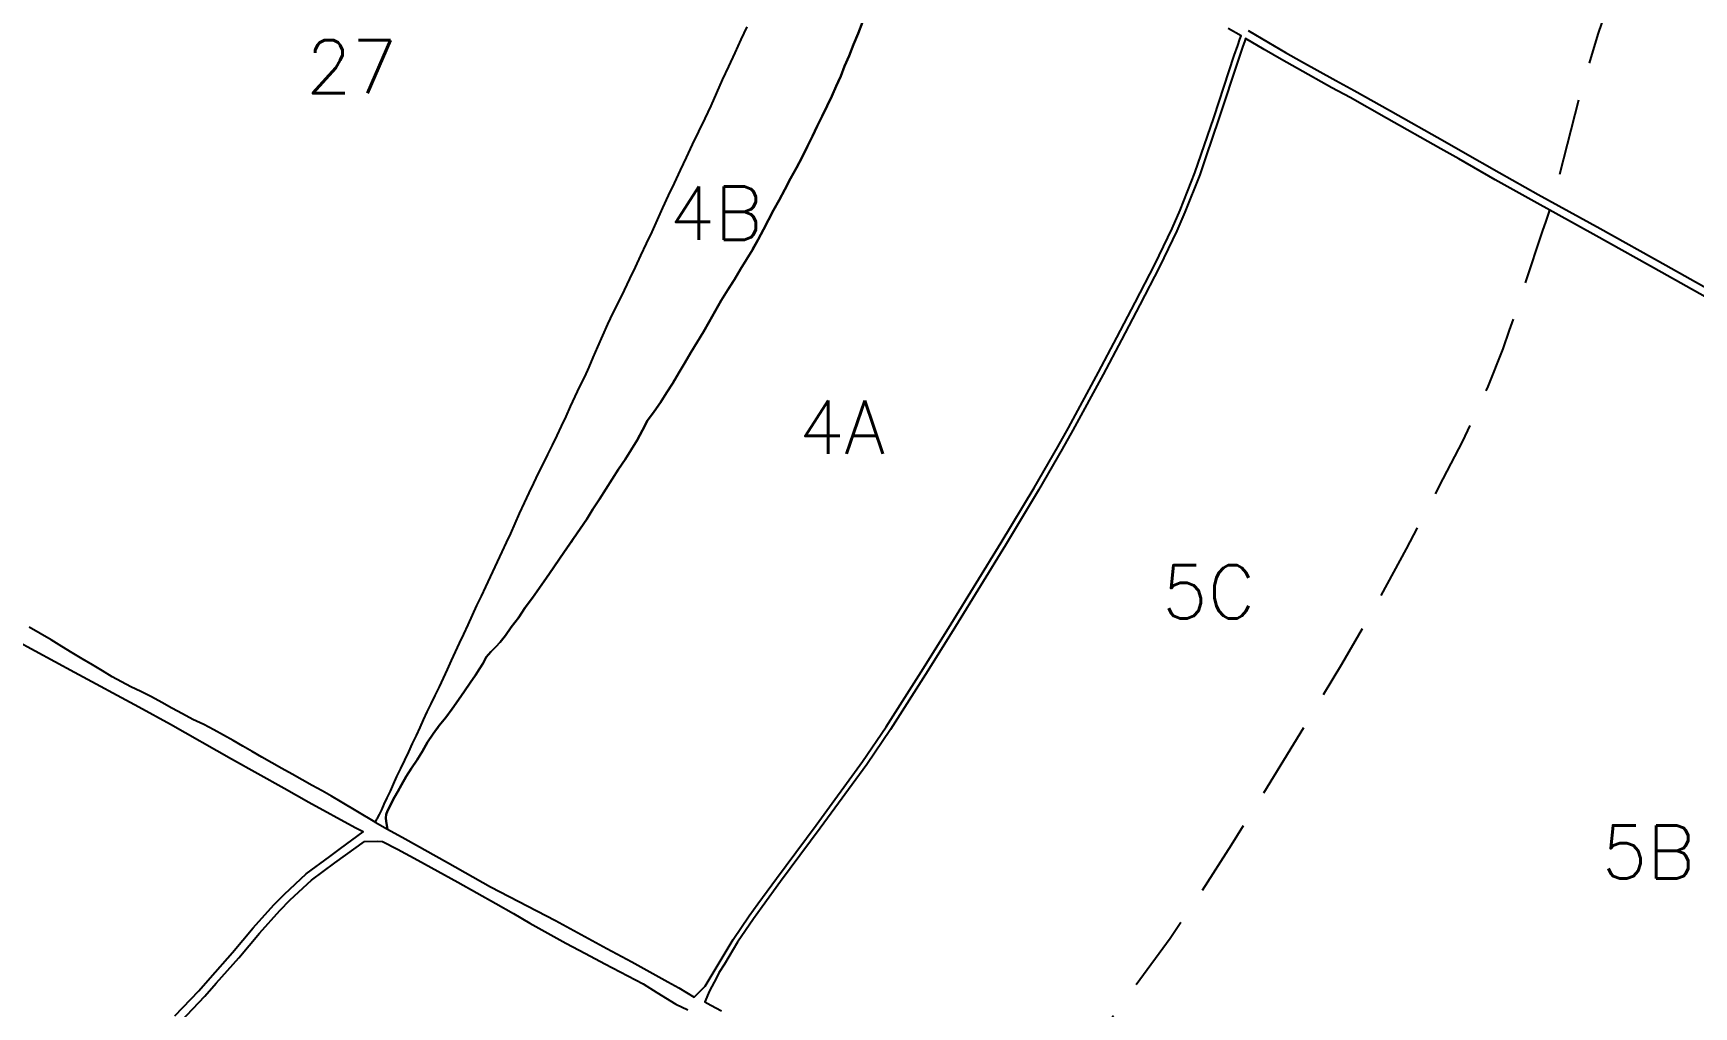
# Model space of a CAD drawing. Extents: x 724956 to 730896, y 7806909 to 7811109.
# Drawn here: x 727878 to 728689, y 7809373 to 7809849 of the extents above; entities that cross this region are included whole.
import ezdxf

# ---------------------------------------------------------------- set-up
doc = ezdxf.new("R2010")
doc.units = 0
doc.header["$MEASUREMENT"] = 0
doc.linetypes.add('HIDDEN', pattern=[0.375, 0.25, -0.125])
for name, color, linetype in [('0114000131003', 5, 'Continuous'), ('0114000131004', 5, 'Continuous'), ('0114000131005', 5, 'Continuous'), ('0114000131011', 5, 'Continuous'), ('0114000131012', 5, 'Continuous'), ('0114000131027', 5, 'Continuous'), ('TEXTO_NUN_TAL', 7, 'Continuous'), ('VARIEDADE', 7, 'HIDDEN')]:
    doc.layers.add(name, color=color, linetype=linetype)
doc.styles.add('Simplex', font='simplex.shx')

msp = doc.modelspace()

# ---------------------------------------------------------------- linework, layer by layer
msp.add_lwpolyline([(728226.39, 7809852.23), (728223.5, 7809846.01), (728220.52, 7809839.48), (728217.53, 7809832.9), (728214.45, 7809826.37), (728211.61, 7809819.99), (728208.9, 7809813.64), (728205.96, 7809807.42), (728202.79, 7809801.07), (728199.69, 7809794.73), (728196.76, 7809788.36), (728193.81, 7809782.06), (728190.9, 7809775.79), (728188.04, 7809769.74), (728185.29, 7809763.75), (728182.6, 7809757.85), (728180.04, 7809751.92), (728177.2, 7809746.2), (728174.49, 7809740.42), (728171.79, 7809734.68), (728169.01, 7809729.04), (728166.4, 7809723.45), (728163.68, 7809717.78), (728161.01, 7809712.31), (728158.35, 7809706.85), (728155.9, 7809701.22), (728153.46, 7809695.69), (728151.14, 7809690.47), (728149.15, 7809685.74), (728147.01, 7809681.12), (728144.61, 7809676.3), (728142.41, 7809671.41), (728140.11, 7809666.56), (728137.95, 7809661.75), (728135.76, 7809656.99), (728133.55, 7809652.31), (728131.29, 7809647.67), (728129.05, 7809643.03), (728126.75, 7809638.39), (728124.37, 7809633.91), (728122.2, 7809629.03), (728119.86, 7809624.28), (728117.57, 7809619.39), (728115.23, 7809614.25), (728112.98, 7809609.36), (728110.86, 7809604.53), (728108.76, 7809600.01), (728106.67, 7809595.53), (728098.63, 7809578.42), (728096.53, 7809573.8), (728094.35, 7809569.2), (728092.23, 7809564.57), (728090.1, 7809559.84), (728087.98, 7809555.31), (728085.89, 7809550.92), (728083.85, 7809546.64), (728081.88, 7809542.35), (728079.89, 7809538.04), (728077.94, 7809533.74), (728076.07, 7809529.43), (728074, 7809525.3), (728071.98, 7809521.21), (728070.09, 7809517.21), (728068.3, 7809513.43), (728066.55, 7809509.58), (728064.76, 7809505.67), (728062.87, 7809501.73), (728061.05, 7809497.72), (728059.14, 7809493.68), (728057.1, 7809489.53), (728055.14, 7809485.59), (728053.49, 7809481.87), (728052.02, 7809478.43), (728050.52, 7809475.22), (728049.05, 7809472.04), (728047.81, 7809469.34), (728046.68, 7809467.13), (728046.04, 7809465.9), (728045.68, 7809465.17), (728045.48, 7809464.82), (728044.82, 7809463.38), (728050.8, 7809459.83), (728050.18, 7809463.67), (728049.96, 7809465.44), (728050.09, 7809467.02), (728050.78, 7809468.83), (728051.71, 7809470.68), (728052.9, 7809473.02), (728054.23, 7809475.47), (728055.78, 7809478.31), (728057.55, 7809481.62), (728059.92, 7809485.57), (728062.53, 7809489.74), (728065.28, 7809493.77), (728067.89, 7809498.03), (728070.32, 7809502.43), (728073.13, 7809506.58), (728076.12, 7809510.54), (728079.26, 7809514.51), (728082.4, 7809518.79), (728085.51, 7809523.07), (728088.47, 7809527.34), (728091.24, 7809531.39), (728093.75, 7809535.17), (728095.81, 7809538.22), (728097.54, 7809541.12), (728098.95, 7809544.02), (728101.25, 7809546.66), (728103.74, 7809548.99), (728105.86, 7809551.37), (728108.44, 7809554.67), (728111.31, 7809558.63), (728114.79, 7809563.3), (728118.15, 7809568.26), (728121.59, 7809573.08), (728125.1, 7809577.88), (728128.46, 7809582.76), (728131.85, 7809587.56), (728135.17, 7809592.55), (728138.46, 7809597.32), (728141.73, 7809602.01), (728145.04, 7809606.74), (728148.15, 7809611.5), (728151.16, 7809616.34), (728154.39, 7809621.32), (728157.54, 7809626.22), (728160.63, 7809631.05), (728163.75, 7809635.85), (728166.92, 7809640.66), (728169.9, 7809645.4), (728172.91, 7809650.1), (728175.47, 7809654.96), (728177.94, 7809659.74), (728181.19, 7809664.1), (728184.27, 7809668.57), (728187.24, 7809673.25), (728190.22, 7809677.97), (728193.24, 7809682.96), (728196.2, 7809687.95), (728199.14, 7809692.94), (728202.2, 7809698.04), (728205.3, 7809703.01), (728208.11, 7809708.03), (728210.97, 7809713.24), (728213.96, 7809718.43), (728217.13, 7809723.6), (728220.34, 7809728.63), (728223.32, 7809733.66), (728226.25, 7809738.5), (728229.16, 7809743.25), (728231.94, 7809748.21), (728234.56, 7809753.19), (728237, 7809757.88), (728239.49, 7809762.58), (728242.2, 7809767.44), (728244.95, 7809772.64), (728247.77, 7809778), (728250.7, 7809783.27), (728253.45, 7809788.57), (728256.05, 7809793.8), (728258.57, 7809798.76), (728260.84, 7809803.58), (728263.32, 7809808.53), (728265.78, 7809813.55), (728268.05, 7809818.4), (728270.18, 7809823.23), (728272.33, 7809828.08), (728274.27, 7809833), (728276.54, 7809838.08), (728278.67, 7809843.57), (728280.91, 7809849.04), (728282.99, 7809854.53)])
at = {"layer": '0114000131003', "flags": 128}
msp.add_lwpolyline([(728471.48, 7809850.42), (728481.45, 7809844.55), (728489.77, 7809839.75), (728497.67, 7809835.3), (728514.43, 7809825.98), (728523.29, 7809821.1), (728541.1, 7809811.1), (728567.65, 7809796.13), (728576.49, 7809791.09), (728594.18, 7809780.92), (728613.23, 7809770.32), (728643.54, 7809753.59), (728675.72, 7809735.66), (728696.91, 7809723.74)], dxfattribs=at)
at = {"layer": '0114000131004', "flags": 128}
for points in [[(728226.39, 7809852.23), (728223.5, 7809846.01), (728220.52, 7809839.48), (728217.53, 7809832.9), (728214.45, 7809826.37), (728211.61, 7809819.99), (728208.9, 7809813.64), (728205.96, 7809807.42), (728202.79, 7809801.07), (728199.69, 7809794.73), (728196.76, 7809788.36), (728193.81, 7809782.06), (728190.9, 7809775.79), (728188.04, 7809769.74), (728185.29, 7809763.75), (728182.6, 7809757.85), (728180.04, 7809751.92), (728177.2, 7809746.2), (728174.49, 7809740.42), (728171.79, 7809734.68), (728169.01, 7809729.04), (728166.4, 7809723.45), (728163.68, 7809717.78), (728161.01, 7809712.31), (728158.35, 7809706.85), (728155.9, 7809701.22), (728153.46, 7809695.69), (728151.14, 7809690.47), (728149.15, 7809685.74), (728147.01, 7809681.12), (728144.61, 7809676.3), (728142.41, 7809671.41), (728140.11, 7809666.56), (728137.95, 7809661.75), (728135.76, 7809656.99), (728133.55, 7809652.31), (728131.29, 7809647.67), (728129.05, 7809643.03), (728126.75, 7809638.39), (728124.37, 7809633.91), (728122.2, 7809629.03), (728119.86, 7809624.28), (728117.57, 7809619.39), (728115.23, 7809614.25), (728112.98, 7809609.36), (728110.86, 7809604.53), (728108.76, 7809600.01), (728106.67, 7809595.53), (728098.63, 7809578.42), (728096.53, 7809573.8), (728094.35, 7809569.2), (728092.23, 7809564.57), (728090.1, 7809559.84), (728087.98, 7809555.31), (728085.89, 7809550.92), (728083.85, 7809546.64), (728081.88, 7809542.35), (728079.89, 7809538.04), (728077.94, 7809533.74), (728076.07, 7809529.43), (728074, 7809525.3), (728071.98, 7809521.21), (728070.09, 7809517.21), (728068.3, 7809513.43), (728066.55, 7809509.58), (728064.76, 7809505.67), (728062.87, 7809501.73), (728061.05, 7809497.72), (728059.14, 7809493.68), (728057.1, 7809489.53), (728055.14, 7809485.59), (728053.49, 7809481.87), (728052.02, 7809478.43), (728050.52, 7809475.22), (728049.05, 7809472.04), (728047.81, 7809469.34), (728046.68, 7809467.13), (728046.04, 7809465.9), (728045.68, 7809465.17), (728045.48, 7809464.82), (728044.82, 7809463.38), (728050.8, 7809459.83), (728059.42, 7809455.17), (728080.15, 7809443.63), (728101.19, 7809431.76), (728132.85, 7809415.16), (728145.45, 7809408.36), (728157.94, 7809401.56), (728170.18, 7809394.98), (728181.96, 7809388.46), (728187.77, 7809385.2), (728193.13, 7809382.31), (728200.77, 7809377.66), (728206.08, 7809383.18), (728219.79, 7809405.97), (728227.66, 7809417.5), (728231.88, 7809423.45), (728240.87, 7809435.72), (728245.68, 7809442.16), (728260.32, 7809461.83), (728283.07, 7809492.96), (728294.55, 7809509.96), (728312.89, 7809538.62), (728326.4, 7809560.29), (728350.76, 7809600.08), (728366.85, 7809626.88), (728378.49, 7809646.87), (728383.64, 7809656.2), (728398.4, 7809683.32), (728407.4, 7809700.38), (728416.27, 7809717.47), (728425.92, 7809735.97), (728434.3, 7809753.59), (728438.21, 7809762.55), (728445.49, 7809780.76), (728448.63, 7809789.88), (728454.69, 7809807.7), (728464.7, 7809838.15), (728466.4, 7809843.13), (728467.5, 7809846.17), (728468.03, 7809847.81), (728461.81, 7809851.47)], [(728282.99, 7809854.53), (728280.91, 7809849.04), (728278.67, 7809843.57), (728276.54, 7809838.08), (728274.27, 7809833), (728272.33, 7809828.08), (728270.18, 7809823.23), (728268.05, 7809818.4), (728265.78, 7809813.55), (728263.32, 7809808.53), (728260.84, 7809803.58), (728258.57, 7809798.76), (728256.05, 7809793.8), (728253.45, 7809788.57), (728250.7, 7809783.27), (728247.77, 7809778), (728244.95, 7809772.64), (728242.2, 7809767.44), (728239.49, 7809762.58), (728237, 7809757.88), (728234.56, 7809753.19), (728231.94, 7809748.21), (728229.16, 7809743.25), (728226.25, 7809738.5), (728223.32, 7809733.66), (728220.34, 7809728.63), (728217.13, 7809723.6), (728213.96, 7809718.43), (728210.97, 7809713.24), (728208.11, 7809708.03), (728205.3, 7809703.01), (728202.2, 7809698.04), (728199.14, 7809692.94), (728196.2, 7809687.95), (728193.24, 7809682.96), (728190.22, 7809677.97), (728187.24, 7809673.25), (728184.27, 7809668.57), (728181.19, 7809664.1), (728177.94, 7809659.74), (728175.47, 7809654.96), (728172.91, 7809650.1), (728169.9, 7809645.4), (728166.92, 7809640.66), (728163.75, 7809635.85), (728160.63, 7809631.05), (728157.54, 7809626.22), (728154.39, 7809621.32), (728151.16, 7809616.34), (728148.15, 7809611.5), (728145.04, 7809606.74), (728141.73, 7809602.01), (728138.46, 7809597.32), (728135.17, 7809592.55), (728131.85, 7809587.56), (728128.46, 7809582.76), (728125.1, 7809577.88), (728121.59, 7809573.08), (728118.15, 7809568.26), (728114.79, 7809563.3), (728111.31, 7809558.63), (728108.44, 7809554.67), (728105.86, 7809551.37), (728103.74, 7809548.99), (728101.25, 7809546.66), (728098.95, 7809544.02), (728097.54, 7809541.12), (728095.81, 7809538.22), (728093.75, 7809535.17), (728091.24, 7809531.39), (728088.47, 7809527.34), (728085.51, 7809523.07), (728082.4, 7809518.79), (728079.26, 7809514.51), (728076.12, 7809510.54), (728073.13, 7809506.58), (728070.32, 7809502.43), (728067.89, 7809498.03), (728065.28, 7809493.77), (728062.53, 7809489.74), (728059.92, 7809485.57), (728057.55, 7809481.62), (728055.78, 7809478.31), (728054.23, 7809475.47), (728052.9, 7809473.02), (728051.71, 7809470.68), (728050.78, 7809468.83), (728050.09, 7809467.02), (728049.96, 7809465.44), (728050.18, 7809463.67), (728050.8, 7809459.83), (728059.42, 7809455.17), (728080.15, 7809443.63), (728101.19, 7809431.76), (728132.85, 7809415.16), (728145.45, 7809408.36), (728157.94, 7809401.56), (728170.18, 7809394.98), (728181.96, 7809388.46), (728187.77, 7809385.2), (728193.13, 7809382.31), (728200.77, 7809377.66), (728206.08, 7809383.18), (728219.79, 7809405.97), (728227.66, 7809417.5), (728231.88, 7809423.45), (728240.87, 7809435.72), (728245.68, 7809442.16), (728260.32, 7809461.83), (728283.07, 7809492.96), (728294.55, 7809509.96), (728312.89, 7809538.62), (728326.4, 7809560.29), (728350.76, 7809600.08), (728366.85, 7809626.88), (728378.49, 7809646.87), (728383.64, 7809656.2), (728398.4, 7809683.32), (728407.4, 7809700.38), (728416.27, 7809717.47), (728425.92, 7809735.97), (728434.3, 7809753.59), (728438.21, 7809762.55), (728445.49, 7809780.76), (728448.63, 7809789.88), (728454.69, 7809807.7), (728464.7, 7809838.15), (728466.4, 7809843.13), (728467.5, 7809846.17), (728468.03, 7809847.81), (728461.81, 7809851.47)]]:
    msp.add_lwpolyline(points, dxfattribs=at)
at = {"layer": '0114000131005', "flags": 128}
msp.add_lwpolyline([(728694.96, 7809720.25), (728673.76, 7809732.17), (728641.6, 7809750.09), (728611.29, 7809766.82), (728592.21, 7809777.44), (728574.5, 7809787.62), (728565.67, 7809792.65), (728539.13, 7809807.61), (728521.34, 7809817.6), (728512.49, 7809822.48), (728495.71, 7809831.81), (728487.79, 7809836.27), (728479.43, 7809841.09), (728470.24, 7809846.51), (728469.87, 7809845.36), (728468.76, 7809842.3), (728467.07, 7809837.35), (728457.07, 7809806.91), (728451, 7809789.07), (728447.84, 7809779.89), (728440.52, 7809761.59), (728436.58, 7809752.55), (728428.16, 7809734.85), (728418.49, 7809716.32), (728409.62, 7809699.22), (728400.61, 7809682.14), (728385.84, 7809655), (728380.67, 7809645.64), (728369.01, 7809625.61), (728352.9, 7809598.78), (728328.53, 7809558.98), (728315.01, 7809537.28), (728296.64, 7809508.59), (728285.12, 7809491.52), (728262.34, 7809460.35), (728247.69, 7809440.67), (728242.88, 7809434.23), (728233.91, 7809421.99), (728229.72, 7809416.07), (728221.9, 7809404.62), (728215.47, 7809393.93), (728212.84, 7809389.64), (728212.05, 7809388.13), (728210.42, 7809385.15), (728208.24, 7809380.82), (728205.89, 7809375.44), (728208.88, 7809373.82), (728214.03, 7809371.05)], dxfattribs=at)
at = {"layer": '0114000131011', "flags": 128}
msp.add_lwpolyline([(727946.83, 7809368.63), (727958.51, 7809380.9), (727964.09, 7809387.16), (727975, 7809399.61), (727985.12, 7809411.64), (727995.22, 7809422.82), (728000.43, 7809428.14), (728011.06, 7809438.09), (728022.64, 7809446.59), (728027.84, 7809450.37), (728038.85, 7809458.63), (728034.94, 7809460.62), (728012.37, 7809473.01), (728000.3, 7809479.72), (727974.59, 7809494.18), (727944.66, 7809511.06), (727929.29, 7809519.52), (727897.73, 7809536.45), (727868.89, 7809552.19)], dxfattribs=at)
at = {"layer": '0114000131012', "flags": 128}
msp.add_lwpolyline([(727949.75, 7809365.9), (727961.45, 7809378.19), (727967.08, 7809384.51), (727978.03, 7809397), (727988.13, 7809409.01), (727998.13, 7809420.08), (728003.22, 7809425.28), (728013.61, 7809435.01), (728025, 7809443.36), (728030.18, 7809447.13), (728039.52, 7809453.87), (728045.72, 7809453.99), (728048.32, 7809453.8), (728055.6, 7809450.08), (728065.65, 7809444.75), (728085.19, 7809433.94), (728103.71, 7809423.57), (728112.35, 7809418.65), (728120.38, 7809413.99), (728138.01, 7809404.19), (728147.62, 7809399.04), (728157.08, 7809394.02), (728175.69, 7809384.23), (728182.47, 7809380.03), (728191.74, 7809374.37), (728197.62, 7809371.58)], dxfattribs=at)
at = {"layer": '0114000131027'}
msp.add_lwpolyline([(728226.39, 7809852.23), (728223.5, 7809846.01), (728220.52, 7809839.48), (728217.53, 7809832.9), (728214.45, 7809826.37), (728211.61, 7809819.99), (728208.9, 7809813.64), (728205.96, 7809807.42), (728202.79, 7809801.07), (728199.69, 7809794.73), (728196.76, 7809788.36), (728193.81, 7809782.06), (728190.9, 7809775.79), (728188.04, 7809769.74), (728185.29, 7809763.75), (728182.6, 7809757.85), (728180.04, 7809751.92), (728177.2, 7809746.2), (728174.49, 7809740.42), (728171.79, 7809734.68), (728169.01, 7809729.04), (728166.4, 7809723.45), (728163.68, 7809717.78), (728161.01, 7809712.31), (728158.35, 7809706.85), (728155.9, 7809701.22), (728153.46, 7809695.69), (728151.14, 7809690.47), (728149.15, 7809685.74), (728147.01, 7809681.12), (728144.61, 7809676.3), (728142.41, 7809671.41), (728140.11, 7809666.56), (728137.95, 7809661.75), (728135.76, 7809656.99), (728133.55, 7809652.31), (728131.29, 7809647.67), (728129.05, 7809643.03), (728126.75, 7809638.39), (728124.37, 7809633.91), (728122.2, 7809629.03), (728119.86, 7809624.28), (728117.57, 7809619.39), (728115.23, 7809614.25), (728112.98, 7809609.36), (728110.86, 7809604.53), (728108.76, 7809600.01), (728106.67, 7809595.53), (728098.63, 7809578.42), (728096.53, 7809573.8), (728094.35, 7809569.2), (728092.23, 7809564.57), (728090.1, 7809559.84), (728087.98, 7809555.31), (728085.89, 7809550.92), (728083.85, 7809546.64), (728081.88, 7809542.35), (728079.89, 7809538.04), (728077.94, 7809533.74), (728076.07, 7809529.43), (728074, 7809525.3), (728071.98, 7809521.21), (728070.09, 7809517.21), (728068.3, 7809513.43), (728066.55, 7809509.58), (728064.76, 7809505.67), (728062.87, 7809501.73), (728061.05, 7809497.72), (728059.14, 7809493.68), (728057.1, 7809489.53), (728055.14, 7809485.59), (728053.49, 7809481.87), (728052.02, 7809478.43), (728050.52, 7809475.22), (728049.05, 7809472.04), (728047.81, 7809469.34), (728046.68, 7809467.13), (728046.04, 7809465.9), (728045.68, 7809465.17), (728045.48, 7809464.82), (728044.82, 7809463.38), (728027.77, 7809473.49), (728023.42, 7809476.03), (728018.81, 7809478.56), (728014.03, 7809481.26), (728009.11, 7809483.94), (728004.13, 7809486.74), (727999.15, 7809489.51), (727994.22, 7809492.28), (727989.37, 7809495.09), (727984.67, 7809497.86), (727979.99, 7809500.52), (727975.3, 7809503.23), (727970.61, 7809505.88), (727965.92, 7809508.5), (727960.96, 7809511.09), (727955.69, 7809513.53), (727950.51, 7809516.24), (727945.43, 7809519.09), (727940.42, 7809521.89), (727935.34, 7809524.65), (727930.2, 7809527.16), (727925.27, 7809529.54), (727920.7, 7809531.91), (727916.21, 7809534.43), (727911.51, 7809537.31), (727906.62, 7809540.23), (727901.57, 7809543.25), (727896.68, 7809546.19), (727891.62, 7809549.25), (727886.32, 7809552.43), (727880.99, 7809555.54), (727875.69, 7809558.66)], dxfattribs=at)
at = {"layer": 'VARIEDADE', "color": 7, "ltscale": 150, "flags": 128}
for points in [[(728733.43, 7810250.91), (728732.09, 7810237.33), (728731.47, 7810229.05), (728730.58, 7810212.08), (728730.09, 7810185.26), (728729.86, 7810166.7), (728728.75, 7810147.58), (728728.03, 7810138.04), (728726.23, 7810118.99), (728724.03, 7810099.48), (728722.69, 7810089.56), (728719.58, 7810069.45), (728715.58, 7810049.51), (728709.87, 7810029.13), (728706.7, 7810018.78), (728697.55, 7809995.93), (728688.17, 7809972.81), (728679.14, 7809949.8), (728670.62, 7809927.05), (728662.38, 7809904.41), (728653.95, 7809881.73), (728646.23, 7809859.58), (728642.5, 7809848.64), (728636.08, 7809827.13), (728633.06, 7809816.35), (728627.44, 7809794.66), (728623.06, 7809777.33), (728621.24, 7809770.51), (728620.07, 7809766.54)], [(728050.8, 7809459.83), (728050.18, 7809463.67), (728049.96, 7809465.44), (728050.09, 7809467.02), (728050.78, 7809468.83), (728051.71, 7809470.68), (728052.9, 7809473.02), (728054.23, 7809475.47), (728055.78, 7809478.31), (728057.55, 7809481.62), (728059.92, 7809485.57), (728062.53, 7809489.74), (728065.28, 7809493.77), (728067.89, 7809498.03), (728070.32, 7809502.43), (728073.13, 7809506.58), (728076.12, 7809510.54), (728079.26, 7809514.51), (728082.4, 7809518.79), (728085.51, 7809523.07), (728088.47, 7809527.34), (728091.24, 7809531.39), (728093.75, 7809535.17), (728095.81, 7809538.22), (728097.54, 7809541.12), (728098.95, 7809544.02), (728101.25, 7809546.66), (728103.74, 7809548.99), (728105.86, 7809551.37), (728108.44, 7809554.67), (728111.31, 7809558.63), (728114.79, 7809563.3), (728118.15, 7809568.26), (728121.59, 7809573.08), (728125.1, 7809577.88), (728128.46, 7809582.76), (728131.85, 7809587.56), (728135.17, 7809592.55), (728138.46, 7809597.32), (728141.73, 7809602.01), (728145.04, 7809606.74), (728148.15, 7809611.5), (728151.16, 7809616.34), (728154.39, 7809621.32), (728157.54, 7809626.22), (728160.63, 7809631.05), (728163.75, 7809635.85), (728166.92, 7809640.66), (728169.9, 7809645.4), (728172.91, 7809650.1), (728175.47, 7809654.96), (728177.94, 7809659.74), (728181.19, 7809664.1), (728184.27, 7809668.57), (728187.24, 7809673.25), (728190.22, 7809677.97), (728193.24, 7809682.96), (728196.2, 7809687.95), (728199.14, 7809692.94), (728202.2, 7809698.04), (728205.3, 7809703.01), (728208.11, 7809708.03), (728210.97, 7809713.24), (728213.96, 7809718.43), (728217.13, 7809723.6), (728220.34, 7809728.63), (728223.32, 7809733.66), (728226.25, 7809738.5), (728229.16, 7809743.25), (728231.94, 7809748.21), (728234.56, 7809753.19), (728237, 7809757.88), (728239.49, 7809762.58), (728242.2, 7809767.44), (728244.95, 7809772.64), (728247.77, 7809778), (728250.7, 7809783.27), (728253.45, 7809788.57), (728256.05, 7809793.8), (728258.57, 7809798.76), (728260.84, 7809803.58), (728263.32, 7809808.53), (728265.78, 7809813.55), (728268.05, 7809818.4), (728270.18, 7809823.23), (728272.33, 7809828.08), (728274.27, 7809833), (728276.54, 7809838.08), (728278.67, 7809843.57), (728280.91, 7809849.04), (728282.99, 7809854.53), (728284.85, 7809859.79), (728286.6, 7809864.82), (728288.32, 7809869.91), (728290.04, 7809875.02), (728291.66, 7809880.11), (728293.17, 7809885.13), (728294.58, 7809890.18), (728295.92, 7809895.15), (728297.43, 7809900.15), (728299.04, 7809905.04), (728300.41, 7809909.94), (728301.68, 7809914.74), (728302.96, 7809919.36), (728304.14, 7809924.03), (728305.01, 7809928.42), (728306.12, 7809932.43), (728307.01, 7809935.5), (728307.99, 7809937.59), (728308.66, 7809938.33)], [(728618.86, 7809762.65), (728618.07, 7809760.19), (728616.97, 7809757.13), (728615.28, 7809752.18), (728605.27, 7809721.74), (728599.2, 7809703.9), (728596.04, 7809694.72), (728588.72, 7809676.42), (728584.78, 7809667.38), (728576.36, 7809649.68), (728566.69, 7809631.15), (728557.82, 7809614.05), (728548.81, 7809596.97), (728534.04, 7809569.83), (728528.87, 7809560.47), (728517.21, 7809540.44), (728501.1, 7809513.61), (728476.73, 7809473.81), (728463.21, 7809452.11), (728444.85, 7809423.42), (728433.32, 7809406.35), (728410.54, 7809375.18), (728395.89, 7809355.49), (728391.09, 7809349.06), (728382.12, 7809336.82), (728377.92, 7809330.9), (728370.1, 7809319.45), (728363.67, 7809308.76), (728361.05, 7809304.47), (728360.26, 7809302.96), (728358.63, 7809299.98), (728356.45, 7809295.65), (728355.14, 7809292.67)]]:
    msp.add_lwpolyline(points, dxfattribs=at)

# ---------------------------------------------------------------- texts
at = {"layer": 'TEXTO_NUN_TAL', "color": 7, "linetype": 'ByBlock', "style": 'Simplex'}
for s, p in [('27', (728011, 7809819.78)), ('4B', (728188.49, 7809748.13)), ('4A', (728251.78, 7809643.48)), ('5C', (728429.38, 7809562.96)), ('5B', (728644.31, 7809435.73))]:
    msp.add_text(s, height=26, dxfattribs=at).set_placement(p)

doc.saveas('drawing.dxf')
